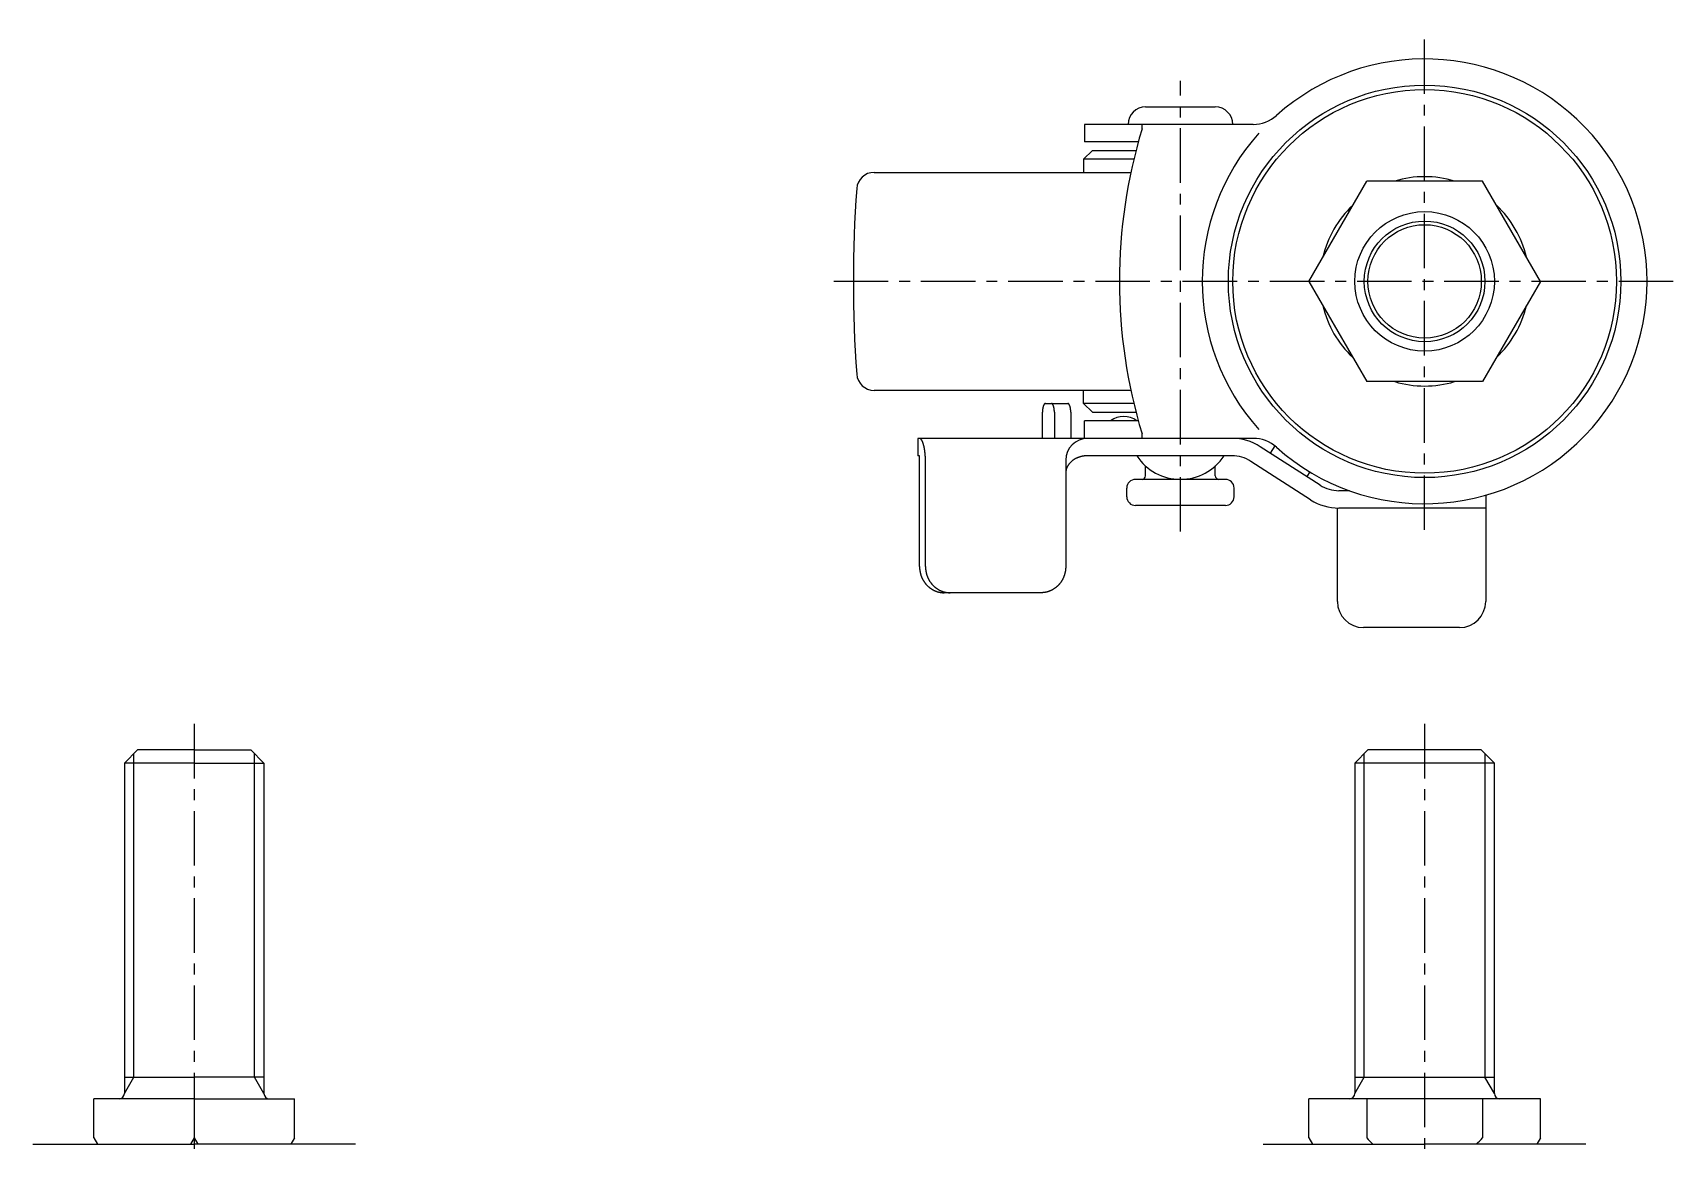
# Model space of a CAD drawing. Extents: x -1 to 224, y -9 to 262.
# Drawn here: x 35.9 to 224, y 135 to 262.4 of the extents above; entities that cross this region are included whole.
import ezdxf

# ---------------------------------------------------------------- set-up
doc = ezdxf.new("R2010")
doc.units = 0
doc.header["$LTSCALE"] = 5
doc.linetypes.add('CENTER', pattern=[2, 1.25, -0.25, 0.25, -0.25])
doc.layers.get('0').update_dxf_attribs({"linetype": 'CONTINUOUS'})
doc.layers.add('CENTER', color=1, linetype='CENTER')

msp = doc.modelspace()

# ---------------------------------------------------------------- linework, layer by layer
at = {"color": 7, "linetype": 'CONTINUOUS'}
for p, q in [((163.521041, 253.934606), (171.521041, 253.934606)), ((156.521041, 251.934606), (156.521041, 249.934606)), ((175.867797, 251.934606), (156.521041, 251.934606)), ((163.121017, 251.405645), (163.121017, 251.934606)), ((156.421041, 247.934606), (157.421041, 248.934606)), ((162.693712, 249.934606), (156.521041, 249.934606)), ((157.421041, 248.934606), (161.121041, 248.934606)), ((161.121041, 248.934606), (162.426291, 248.934606)), ((132.393978, 246.434606), (135.072077, 246.434606)), ((135.072077, 246.434606), (161.837569, 246.434606)), ((156.421041, 247.934606), (156.421041, 246.434606)), ((162.177233, 247.934606), (156.421041, 247.934606)), ((182.241985, 233.934606), (188.881513, 245.434606)), ((202.16057, 245.434606), (188.881513, 245.434606)), ((208.800098, 233.934606), (202.16057, 245.434606)), ((182.241985, 233.934606), (188.881513, 222.434606)), ((208.800098, 233.934606), (202.16057, 222.434606)), ((202.16057, 222.434606), (188.881513, 222.434606)), ((135.072077, 221.434606), (132.393978, 221.434606)), ((161.837569, 221.434606), (135.072077, 221.434606)), ((156.421041, 219.934606), (156.421041, 221.434606)), ((151.701039, 215.934606), (151.701039, 218.934606)), ((152.043059, 219.934606), (154.606484, 219.934606)), ((153.069119, 218.934606), (153.069119, 215.934606)), ((154.948505, 218.934606), (154.948505, 215.934606)), ((156.421041, 219.934606), (157.421041, 218.934606)), ((162.177233, 219.934606), (156.421041, 219.934606)), ((157.421041, 218.934606), (161.121041, 218.934606)), ((161.121041, 218.934606), (162.426291, 218.934606)), ((162.693712, 217.934606), (156.521041, 217.934606)), ((156.521041, 215.934606), (156.521041, 217.934606)), ((163.121017, 215.934606), (163.121017, 216.463566)), ((137.430595, 215.934606), (137.430595, 213.934606)), ((173.433421, 215.934606), (137.430595, 215.934606)), ((167.521041, 215.934606), (156.521041, 215.934606)), ((175.867797, 215.934606), (156.521041, 215.934606)), ((183.532271, 210.570886), (176.680285, 214.980185)), ((178.346997, 215.073645), (177.816392, 214.249093)), ((137.591466, 213.934606), (137.430595, 213.934606)), ((137.607375, 201.234606), (137.607375, 213.234606)), ((137.607375, 201.234606), (137.607375, 213.234606)), ((138.291415, 201.234606), (138.291415, 213.234606)), ((154.368796, 213.434606), (154.368796, 201.234606)), ((173.433421, 213.934606), (156.868796, 213.934606)), ((163.521041, 211.634606), (163.521041, 212.769467)), ((171.521041, 211.634606), (171.521041, 212.769467)), ((182.449983, 208.889026), (175.597997, 213.298325)), ((172.671041, 211.234606), (162.371041, 211.234606)), ((182.370815, 212.086916), (182.021041, 211.543373)), ((161.371041, 209.234606), (161.371041, 210.234606)), ((173.671041, 209.234606), (173.671041, 210.234606)), ((186.904198, 209.934606), (185.696847, 209.934606)), ((202.521041, 209.414206), (202.521041, 197.234606)), ((172.671041, 208.234606), (162.371041, 208.234606)), ((185.521041, 197.234606), (185.521041, 207.937182)), ((202.521041, 207.934606), (185.696847, 207.934606)), ((151.549718, 198.234606), (140.426453, 198.234606)), ((199.521041, 194.234606), (188.521041, 194.234606)), ((46.434495, 178.701146), (47.934495, 180.201146)), ((54.434495, 178.701146), (46.434495, 178.701146)), ((46.434495, 178.701146), (46.434495, 140.801146)), ((54.434495, 180.201146), (47.934495, 180.201146)), ((54.434495, 180.201146), (60.934495, 180.201146)), ((54.434495, 178.701146), (62.434495, 178.701146)), ((62.434495, 178.701146), (60.934495, 180.201146)), ((62.434495, 178.701146), (62.434495, 140.801146)), ((187.521041, 178.701146), (189.021041, 180.201146)), ((203.521041, 178.701146), (187.521041, 178.701146)), ((187.521041, 178.701146), (187.521041, 140.801146)), ((202.021041, 180.201146), (189.021041, 180.201146)), ((203.521041, 178.701146), (202.021041, 180.201146)), ((203.521041, 140.801146), (203.521041, 178.701146)), ((46.434495, 142.676091), (54.434495, 142.676091)), ((62.434495, 142.676091), (54.434495, 142.676091)), ((187.521041, 142.676091), (203.521041, 142.676091)), ((42.934495, 135.748587), (42.934495, 140.201146)), ((54.434495, 140.201146), (42.934495, 140.201146)), ((54.434495, 140.201146), (54.434495, 135.748587)), ((54.434495, 140.201146), (65.934495, 140.201146)), ((65.934495, 135.748587), (65.934495, 140.201146)), ((182.241985, 135.748587), (182.241985, 140.201146)), ((208.800098, 140.201146), (182.241985, 140.201146)), ((188.881513, 140.201146), (188.881513, 135.748587)), ((202.16057, 140.201146), (202.16057, 135.748587)), ((208.800098, 135.748587), (208.800098, 140.201146)), ((42.934495, 135.748587), (43.36603, 135.001146)), ((54.434495, 135.748587), (54.00296, 135.001146)), ((54.434495, 135.748587), (54.86603, 135.001146)), ((65.934495, 135.748587), (65.50296, 135.001146)), ((182.241985, 135.748587), (182.673521, 135.001146)), ((208.800098, 135.748587), (208.368562, 135.001146)), ((35.934495, 135.001146), (54.434495, 135.001146)), ((72.934495, 135.001146), (54.434495, 135.001146)), ((177.021041, 135.001146), (195.521041, 135.001146)), ((214.021041, 135.001146), (195.521041, 135.001146))]:
    msp.add_line(p, q, dxfattribs=at)
at = {"color": 3, "linetype": 'CONTINUOUS'}
for p, q in [((47.516995, 142.676091), (47.516995, 179.783646)), ((61.351995, 142.676091), (61.351995, 179.783646)), ((188.603541, 142.676091), (188.603541, 179.783646)), ((202.438541, 179.783646), (202.438541, 142.676091)), ((46.434495, 140.801146), (47.516995, 142.676091)), ((62.434495, 140.801146), (61.351995, 142.676091)), ((187.521041, 140.801146), (188.603541, 142.676091)), ((203.521041, 140.801146), (202.438541, 142.676091))]:
    msp.add_line(p, q, dxfattribs=at)
at = {"color": 7, "linetype": 'CONTINUOUS'}
for points in [[(152.043, 219.935, 0), (152.039, 219.935, 0), (152.035, 219.934, 0), (152.03, 219.934, 0), (152.026, 219.933, 0), (152.022, 219.933, 0), (152.018, 219.932, 0), (152.014, 219.931, 0), (152.01, 219.93, 0), (152.005, 219.929, 0), (152.001, 219.927, 0), (151.997, 219.926, 0), (151.993, 219.924, 0), (151.989, 219.922, 0), (151.985, 219.92, 0), (151.98, 219.918, 0), (151.976, 219.915, 0), (151.972, 219.913, 0), (151.968, 219.91, 0), (151.964, 219.908, 0), (151.96, 219.905, 0), (151.956, 219.902, 0), (151.952, 219.898, 0), (151.948, 219.895, 0), (151.944, 219.892, 0), (151.94, 219.888, 0), (151.936, 219.884, 0), (151.932, 219.88, 0), (151.928, 219.876, 0), (151.924, 219.872, 0), (151.92, 219.868, 0), (151.916, 219.863, 0), (151.912, 219.858, 0), (151.908, 219.854, 0), (151.904, 219.849, 0), (151.901, 219.844, 0), (151.897, 219.839, 0), (151.893, 219.833, 0), (151.889, 219.828, 0), (151.886, 219.822, 0), (151.882, 219.817, 0), (151.878, 219.811, 0), (151.874, 219.805, 0), (151.871, 219.799, 0), (151.867, 219.792, 0), (151.864, 219.786, 0), (151.86, 219.779, 0), (151.857, 219.773, 0), (151.853, 219.766, 0), (151.85, 219.759, 0), (151.846, 219.752, 0), (151.843, 219.745, 0), (151.839, 219.738, 0), (151.836, 219.73, 0), (151.833, 219.723, 0), (151.829, 219.715, 0), (151.826, 219.708, 0), (151.823, 219.7, 0), (151.82, 219.692, 0), (151.816, 219.684, 0), (151.813, 219.676, 0), (151.81, 219.667, 0), (151.807, 219.659, 0), (151.804, 219.65, 0), (151.801, 219.642, 0), (151.798, 219.633, 0), (151.795, 219.624, 0), (151.792, 219.615, 0), (151.79, 219.606, 0), (151.787, 219.597, 0), (151.784, 219.588, 0), (151.781, 219.578, 0), (151.779, 219.569, 0), (151.776, 219.559, 0), (151.773, 219.55, 0), (151.771, 219.54, 0), (151.768, 219.53, 0), (151.766, 219.52, 0), (151.763, 219.51, 0), (151.761, 219.5, 0), (151.759, 219.49, 0), (151.756, 219.48, 0), (151.754, 219.47, 0), (151.752, 219.459, 0), (151.75, 219.449, 0), (151.748, 219.438, 0), (151.745, 219.428, 0), (151.743, 219.417, 0), (151.741, 219.406, 0), (151.739, 219.395, 0), (151.738, 219.384, 0), (151.736, 219.373, 0), (151.734, 219.362, 0), (151.732, 219.351, 0), (151.73, 219.34, 0), (151.729, 219.329, 0), (151.727, 219.317, 0), (151.725, 219.306, 0), (151.724, 219.295, 0), (151.722, 219.283, 0), (151.721, 219.271, 0), (151.72, 219.26, 0), (151.718, 219.248, 0), (151.717, 219.237, 0), (151.716, 219.225, 0), (151.715, 219.213, 0), (151.713, 219.201, 0), (151.712, 219.189, 0), (151.711, 219.178, 0), (151.71, 219.166, 0), (151.709, 219.154, 0), (151.708, 219.142, 0), (151.708, 219.13, 0), (151.707, 219.118, 0), (151.706, 219.106, 0), (151.705, 219.093, 0), (151.705, 219.081, 0), (151.704, 219.069, 0), (151.704, 219.057, 0), (151.703, 219.045, 0), (151.703, 219.033, 0), (151.702, 219.02, 0), (151.702, 219.008, 0), (151.702, 218.996, 0), (151.701, 218.984, 0), (151.701, 218.971, 0), (151.701, 218.959, 0), (151.701, 218.947, 0), (151.701, 218.935, 0)], [(153.069, 218.935, 0), (153.069, 218.947, 0), (153.069, 218.959, 0), (153.069, 218.971, 0), (153.069, 218.984, 0), (153.068, 218.996, 0), (153.068, 219.008, 0), (153.068, 219.02, 0), (153.067, 219.033, 0), (153.067, 219.045, 0), (153.067, 219.057, 0), (153.066, 219.069, 0), (153.065, 219.081, 0), (153.065, 219.093, 0), (153.064, 219.106, 0), (153.063, 219.118, 0), (153.063, 219.13, 0), (153.062, 219.142, 0), (153.061, 219.154, 0), (153.06, 219.166, 0), (153.059, 219.178, 0), (153.058, 219.189, 0), (153.057, 219.201, 0), (153.056, 219.213, 0), (153.054, 219.225, 0), (153.053, 219.237, 0), (153.052, 219.248, 0), (153.051, 219.26, 0), (153.049, 219.271, 0), (153.048, 219.283, 0), (153.046, 219.295, 0), (153.045, 219.306, 0), (153.043, 219.317, 0), (153.041, 219.329, 0), (153.04, 219.34, 0), (153.038, 219.351, 0), (153.036, 219.362, 0), (153.034, 219.373, 0), (153.033, 219.384, 0), (153.031, 219.395, 0), (153.029, 219.406, 0), (153.027, 219.417, 0), (153.025, 219.428, 0), (153.023, 219.438, 0), (153.02, 219.449, 0), (153.018, 219.459, 0), (153.016, 219.47, 0), (153.014, 219.48, 0), (153.011, 219.49, 0), (153.009, 219.5, 0), (153.007, 219.51, 0), (153.004, 219.52, 0), (153.002, 219.53, 0), (152.999, 219.54, 0), (152.997, 219.55, 0), (152.994, 219.559, 0), (152.991, 219.569, 0), (152.989, 219.578, 0), (152.986, 219.588, 0), (152.983, 219.597, 0), (152.981, 219.606, 0), (152.978, 219.615, 0), (152.975, 219.624, 0), (152.972, 219.633, 0), (152.969, 219.642, 0), (152.966, 219.65, 0), (152.963, 219.659, 0), (152.96, 219.667, 0), (152.957, 219.676, 0), (152.954, 219.684, 0), (152.95, 219.692, 0), (152.947, 219.7, 0), (152.944, 219.708, 0), (152.941, 219.715, 0), (152.938, 219.723, 0), (152.934, 219.73, 0), (152.931, 219.738, 0), (152.927, 219.745, 0), (152.924, 219.752, 0), (152.921, 219.759, 0), (152.917, 219.766, 0), (152.914, 219.773, 0), (152.91, 219.779, 0), (152.907, 219.786, 0), (152.903, 219.792, 0), (152.899, 219.799, 0), (152.896, 219.805, 0), (152.892, 219.811, 0), (152.888, 219.817, 0), (152.885, 219.822, 0), (152.881, 219.828, 0), (152.877, 219.833, 0), (152.873, 219.839, 0), (152.87, 219.844, 0), (152.866, 219.849, 0), (152.862, 219.854, 0), (152.858, 219.858, 0), (152.854, 219.863, 0), (152.85, 219.868, 0), (152.846, 219.872, 0), (152.842, 219.876, 0), (152.838, 219.88, 0), (152.834, 219.884, 0), (152.83, 219.888, 0), (152.826, 219.892, 0), (152.822, 219.895, 0), (152.818, 219.898, 0), (152.814, 219.902, 0), (152.81, 219.905, 0), (152.806, 219.908, 0), (152.802, 219.91, 0), (152.798, 219.913, 0), (152.794, 219.915, 0), (152.79, 219.918, 0), (152.786, 219.92, 0), (152.781, 219.922, 0), (152.777, 219.924, 0), (152.773, 219.926, 0), (152.769, 219.927, 0), (152.765, 219.929, 0), (152.761, 219.93, 0), (152.756, 219.931, 0), (152.752, 219.932, 0), (152.748, 219.933, 0), (152.744, 219.933, 0), (152.74, 219.934, 0), (152.735, 219.934, 0), (152.731, 219.935, 0), (152.727, 219.935, 0)], [(154.949, 218.935, 0), (154.948, 218.947, 0), (154.948, 218.959, 0), (154.948, 218.971, 0), (154.948, 218.984, 0), (154.948, 218.996, 0), (154.948, 219.008, 0), (154.947, 219.02, 0), (154.947, 219.033, 0), (154.946, 219.045, 0), (154.946, 219.057, 0), (154.945, 219.069, 0), (154.945, 219.081, 0), (154.944, 219.093, 0), (154.943, 219.106, 0), (154.943, 219.118, 0), (154.942, 219.13, 0), (154.941, 219.142, 0), (154.94, 219.154, 0), (154.939, 219.166, 0), (154.938, 219.178, 0), (154.937, 219.189, 0), (154.936, 219.201, 0), (154.935, 219.213, 0), (154.934, 219.225, 0), (154.933, 219.237, 0), (154.931, 219.248, 0), (154.93, 219.26, 0), (154.929, 219.271, 0), (154.927, 219.283, 0), (154.926, 219.295, 0), (154.924, 219.306, 0), (154.922, 219.317, 0), (154.921, 219.329, 0), (154.919, 219.34, 0), (154.917, 219.351, 0), (154.916, 219.362, 0), (154.914, 219.373, 0), (154.912, 219.384, 0), (154.91, 219.395, 0), (154.908, 219.406, 0), (154.906, 219.417, 0), (154.904, 219.428, 0), (154.902, 219.438, 0), (154.9, 219.449, 0), (154.898, 219.459, 0), (154.895, 219.47, 0), (154.893, 219.48, 0), (154.891, 219.49, 0), (154.889, 219.5, 0), (154.886, 219.51, 0), (154.884, 219.52, 0), (154.881, 219.53, 0), (154.879, 219.54, 0), (154.876, 219.55, 0), (154.874, 219.559, 0), (154.871, 219.569, 0), (154.868, 219.578, 0), (154.865, 219.588, 0), (154.863, 219.597, 0), (154.86, 219.606, 0), (154.857, 219.615, 0), (154.854, 219.624, 0), (154.851, 219.633, 0), (154.848, 219.642, 0), (154.845, 219.65, 0), (154.842, 219.659, 0), (154.839, 219.667, 0), (154.836, 219.676, 0), (154.833, 219.684, 0), (154.83, 219.692, 0), (154.827, 219.7, 0), (154.823, 219.708, 0), (154.82, 219.715, 0), (154.817, 219.723, 0), (154.814, 219.73, 0), (154.81, 219.738, 0), (154.807, 219.745, 0), (154.803, 219.752, 0), (154.8, 219.759, 0), (154.797, 219.766, 0), (154.793, 219.773, 0), (154.789, 219.779, 0), (154.786, 219.786, 0), (154.782, 219.792, 0), (154.779, 219.799, 0), (154.775, 219.805, 0), (154.771, 219.811, 0), (154.768, 219.817, 0), (154.764, 219.822, 0), (154.76, 219.828, 0), (154.756, 219.833, 0), (154.753, 219.839, 0), (154.749, 219.844, 0), (154.745, 219.849, 0), (154.741, 219.854, 0), (154.737, 219.858, 0), (154.733, 219.863, 0), (154.73, 219.868, 0), (154.726, 219.872, 0), (154.722, 219.876, 0), (154.718, 219.88, 0), (154.714, 219.884, 0), (154.71, 219.888, 0), (154.706, 219.892, 0), (154.702, 219.895, 0), (154.698, 219.898, 0), (154.694, 219.902, 0), (154.69, 219.905, 0), (154.686, 219.908, 0), (154.681, 219.91, 0), (154.677, 219.913, 0), (154.673, 219.915, 0), (154.669, 219.918, 0), (154.665, 219.92, 0), (154.661, 219.922, 0), (154.657, 219.924, 0), (154.653, 219.926, 0), (154.648, 219.927, 0), (154.644, 219.929, 0), (154.64, 219.93, 0), (154.636, 219.931, 0), (154.632, 219.932, 0), (154.627, 219.933, 0), (154.623, 219.933, 0), (154.619, 219.934, 0), (154.615, 219.934, 0), (154.611, 219.935, 0), (154.606, 219.935, 0)], [(138.291, 213.235, 0), (138.291, 213.268, 0), (138.291, 213.301, 0), (138.291, 213.334, 0), (138.291, 213.367, 0), (138.29, 213.4, 0), (138.29, 213.433, 0), (138.289, 213.466, 0), (138.288, 213.499, 0), (138.287, 213.532, 0), (138.286, 213.565, 0), (138.285, 213.598, 0), (138.284, 213.631, 0), (138.283, 213.664, 0), (138.281, 213.696, 0), (138.28, 213.729, 0), (138.278, 213.761, 0), (138.276, 213.794, 0), (138.274, 213.826, 0), (138.272, 213.858, 0), (138.27, 213.891, 0), (138.268, 213.923, 0), (138.266, 213.955, 0), (138.264, 213.987, 0), (138.261, 214.018, 0), (138.259, 214.05, 0), (138.256, 214.082, 0), (138.253, 214.113, 0), (138.25, 214.144, 0), (138.248, 214.175, 0), (138.245, 214.206, 0), (138.241, 214.237, 0), (138.238, 214.268, 0), (138.235, 214.298, 0), (138.231, 214.329, 0), (138.228, 214.359, 0), (138.224, 214.389, 0), (138.22, 214.419, 0), (138.217, 214.449, 0), (138.213, 214.478, 0), (138.209, 214.507, 0), (138.205, 214.537, 0), (138.2, 214.565, 0), (138.196, 214.594, 0), (138.192, 214.623, 0), (138.187, 214.651, 0), (138.183, 214.679, 0), (138.178, 214.707, 0), (138.173, 214.735, 0), (138.169, 214.762, 0), (138.164, 214.789, 0), (138.159, 214.816, 0), (138.154, 214.843, 0), (138.149, 214.869, 0), (138.143, 214.896, 0), (138.138, 214.922, 0), (138.133, 214.947, 0), (138.127, 214.973, 0), (138.121, 214.998, 0), (138.116, 215.023, 0), (138.11, 215.048, 0), (138.104, 215.072, 0), (138.098, 215.096, 0), (138.092, 215.12, 0), (138.086, 215.144, 0), (138.08, 215.167, 0), (138.074, 215.19, 0), (138.068, 215.213, 0), (138.062, 215.235, 0), (138.055, 215.257, 0), (138.049, 215.279, 0), (138.042, 215.301, 0), (138.036, 215.322, 0), (138.029, 215.343, 0), (138.022, 215.363, 0), (138.015, 215.383, 0), (138.008, 215.403, 0), (138.001, 215.423, 0), (137.995, 215.442, 0), (137.987, 215.461, 0), (137.98, 215.48, 0), (137.973, 215.498, 0), (137.966, 215.516, 0), (137.959, 215.533, 0), (137.951, 215.55, 0), (137.944, 215.567, 0), (137.936, 215.584, 0), (137.929, 215.6, 0), (137.921, 215.616, 0), (137.914, 215.631, 0), (137.906, 215.646, 0), (137.898, 215.661, 0), (137.891, 215.675, 0), (137.883, 215.689, 0), (137.875, 215.703, 0), (137.867, 215.716, 0), (137.859, 215.729, 0), (137.851, 215.742, 0), (137.843, 215.754, 0), (137.835, 215.765, 0), (137.827, 215.777, 0), (137.819, 215.788, 0), (137.811, 215.798, 0), (137.803, 215.809, 0), (137.795, 215.818, 0), (137.786, 215.828, 0), (137.778, 215.837, 0), (137.77, 215.845, 0), (137.762, 215.854, 0), (137.753, 215.862, 0), (137.745, 215.869, 0), (137.736, 215.876, 0), (137.728, 215.883, 0), (137.72, 215.889, 0), (137.711, 215.895, 0), (137.703, 215.9, 0), (137.694, 215.905, 0), (137.686, 215.91, 0), (137.677, 215.914, 0), (137.669, 215.918, 0), (137.66, 215.922, 0), (137.652, 215.925, 0), (137.643, 215.927, 0), (137.634, 215.93, 0), (137.626, 215.931, 0), (137.617, 215.933, 0), (137.609, 215.934, 0), (137.6, 215.934, 0), (137.591, 215.935, 0)], [(137.607, 213.235, 0), (137.607, 213.243, 0), (137.607, 213.252, 0), (137.607, 213.26, 0), (137.607, 213.269, 0), (137.607, 213.278, 0), (137.607, 213.286, 0), (137.607, 213.295, 0), (137.607, 213.303, 0), (137.607, 213.312, 0), (137.607, 213.32, 0), (137.607, 213.329, 0), (137.607, 213.337, 0), (137.607, 213.346, 0), (137.607, 213.354, 0), (137.607, 213.363, 0), (137.607, 213.371, 0), (137.607, 213.38, 0), (137.607, 213.388, 0), (137.607, 213.396, 0), (137.607, 213.405, 0), (137.607, 213.413, 0), (137.607, 213.421, 0), (137.607, 213.43, 0), (137.607, 213.438, 0), (137.607, 213.446, 0), (137.607, 213.454, 0), (137.607, 213.462, 0), (137.606, 213.47, 0), (137.606, 213.478, 0), (137.606, 213.487, 0), (137.606, 213.495, 0), (137.606, 213.502, 0), (137.606, 213.51, 0), (137.606, 213.518, 0), (137.606, 213.526, 0), (137.606, 213.534, 0), (137.606, 213.542, 0), (137.606, 213.549, 0), (137.606, 213.557, 0), (137.605, 213.565, 0), (137.605, 213.572, 0), (137.605, 213.58, 0), (137.605, 213.587, 0), (137.605, 213.594, 0), (137.605, 213.602, 0), (137.605, 213.609, 0), (137.605, 213.616, 0), (137.605, 213.624, 0), (137.605, 213.631, 0), (137.604, 213.638, 0), (137.604, 213.645, 0), (137.604, 213.652, 0), (137.604, 213.658, 0), (137.604, 213.665, 0), (137.604, 213.672, 0), (137.604, 213.679, 0), (137.604, 213.685, 0), (137.604, 213.692, 0), (137.603, 213.698, 0), (137.603, 213.705, 0), (137.603, 213.711, 0), (137.603, 213.717, 0), (137.603, 213.723, 0), (137.603, 213.73, 0), (137.603, 213.736, 0), (137.602, 213.742, 0), (137.602, 213.747, 0), (137.602, 213.753, 0), (137.602, 213.759, 0), (137.602, 213.765, 0), (137.602, 213.77, 0), (137.602, 213.776, 0), (137.601, 213.781, 0), (137.601, 213.786, 0), (137.601, 213.792, 0), (137.601, 213.797, 0), (137.601, 213.802, 0), (137.601, 213.807, 0), (137.6, 213.812, 0), (137.6, 213.817, 0), (137.6, 213.821, 0), (137.6, 213.826, 0), (137.6, 213.831, 0), (137.6, 213.835, 0), (137.599, 213.839, 0), (137.599, 213.844, 0), (137.599, 213.848, 0), (137.599, 213.852, 0), (137.599, 213.856, 0), (137.599, 213.86, 0), (137.598, 213.864, 0), (137.598, 213.867, 0), (137.598, 213.871, 0), (137.598, 213.875, 0), (137.598, 213.878, 0), (137.598, 213.881, 0), (137.597, 213.885, 0), (137.597, 213.888, 0), (137.597, 213.891, 0), (137.597, 213.894, 0), (137.597, 213.897, 0), (137.596, 213.899, 0), (137.596, 213.902, 0), (137.596, 213.904, 0), (137.596, 213.907, 0), (137.596, 213.909, 0), (137.596, 213.911, 0), (137.595, 213.914, 0), (137.595, 213.916, 0), (137.595, 213.918, 0), (137.595, 213.919, 0), (137.595, 213.921, 0), (137.594, 213.923, 0), (137.594, 213.924, 0), (137.594, 213.926, 0), (137.594, 213.927, 0), (137.594, 213.928, 0), (137.593, 213.929, 0), (137.593, 213.93, 0), (137.593, 213.931, 0), (137.593, 213.932, 0), (137.593, 213.933, 0), (137.592, 213.933, 0), (137.592, 213.934, 0), (137.592, 213.934, 0), (137.592, 213.934, 0), (137.592, 213.935, 0), (137.591, 213.935, 0)], [(156.869, 213.935, 0), (156.838, 213.934, 0), (156.807, 213.934, 0), (156.777, 213.933, 0), (156.746, 213.932, 0), (156.715, 213.931, 0), (156.685, 213.929, 0), (156.654, 213.927, 0), (156.624, 213.925, 0), (156.593, 213.922, 0), (156.563, 213.92, 0), (156.532, 213.916, 0), (156.502, 213.913, 0), (156.472, 213.909, 0), (156.441, 213.905, 0), (156.411, 213.901, 0), (156.381, 213.896, 0), (156.351, 213.891, 0), (156.321, 213.886, 0), (156.291, 213.88, 0), (156.261, 213.875, 0), (156.232, 213.869, 0), (156.202, 213.862, 0), (156.172, 213.855, 0), (156.143, 213.848, 0), (156.114, 213.841, 0), (156.085, 213.834, 0), (156.056, 213.826, 0), (156.027, 213.818, 0), (155.998, 213.809, 0), (155.969, 213.801, 0), (155.941, 213.792, 0), (155.912, 213.782, 0), (155.884, 213.773, 0), (155.856, 213.763, 0), (155.828, 213.753, 0), (155.8, 213.743, 0), (155.772, 213.732, 0), (155.745, 213.721, 0), (155.717, 213.71, 0), (155.69, 213.698, 0), (155.663, 213.687, 0), (155.637, 213.675, 0), (155.61, 213.663, 0), (155.584, 213.65, 0), (155.557, 213.637, 0), (155.531, 213.624, 0), (155.505, 213.611, 0), (155.48, 213.598, 0), (155.454, 213.584, 0), (155.429, 213.57, 0), (155.404, 213.556, 0), (155.38, 213.541, 0), (155.355, 213.526, 0), (155.331, 213.511, 0), (155.307, 213.496, 0), (155.283, 213.481, 0), (155.259, 213.465, 0), (155.236, 213.449, 0), (155.213, 213.433, 0), (155.19, 213.417, 0), (155.167, 213.4, 0), (155.145, 213.383, 0), (155.123, 213.366, 0), (155.101, 213.349, 0), (155.079, 213.331, 0), (155.058, 213.314, 0), (155.037, 213.296, 0), (155.016, 213.278, 0), (154.996, 213.259, 0), (154.976, 213.241, 0), (154.956, 213.222, 0), (154.936, 213.203, 0), (154.917, 213.184, 0), (154.898, 213.165, 0), (154.879, 213.146, 0), (154.861, 213.126, 0), (154.843, 213.106, 0), (154.825, 213.086, 0), (154.807, 213.066, 0), (154.79, 213.046, 0), (154.773, 213.025, 0), (154.757, 213.005, 0), (154.74, 212.984, 0), (154.724, 212.963, 0), (154.709, 212.942, 0), (154.694, 212.92, 0), (154.679, 212.899, 0), (154.664, 212.877, 0), (154.65, 212.856, 0), (154.636, 212.834, 0), (154.622, 212.812, 0), (154.609, 212.79, 0), (154.596, 212.767, 0), (154.583, 212.745, 0), (154.571, 212.723, 0), (154.559, 212.7, 0), (154.548, 212.677, 0), (154.536, 212.654, 0), (154.525, 212.631, 0), (154.515, 212.608, 0), (154.505, 212.585, 0), (154.495, 212.562, 0), (154.486, 212.539, 0), (154.476, 212.515, 0), (154.468, 212.492, 0), (154.459, 212.468, 0), (154.451, 212.444, 0), (154.444, 212.421, 0), (154.436, 212.397, 0), (154.43, 212.373, 0), (154.423, 212.349, 0), (154.417, 212.325, 0), (154.411, 212.301, 0), (154.406, 212.277, 0), (154.401, 212.252, 0), (154.396, 212.228, 0), (154.392, 212.204, 0), (154.388, 212.179, 0), (154.384, 212.155, 0), (154.381, 212.131, 0), (154.378, 212.106, 0), (154.376, 212.082, 0), (154.374, 212.057, 0), (154.372, 212.033, 0), (154.37, 212.008, 0), (154.37, 211.984, 0), (154.369, 211.959, 0), (154.369, 211.935, 0)], [(137.607, 201.235, 0), (137.608, 201.198, 0), (137.608, 201.161, 0), (137.609, 201.124, 0), (137.611, 201.087, 0), (137.613, 201.051, 0), (137.615, 201.014, 0), (137.618, 200.977, 0), (137.621, 200.941, 0), (137.625, 200.904, 0), (137.629, 200.867, 0), (137.633, 200.831, 0), (137.638, 200.794, 0), (137.643, 200.758, 0), (137.649, 200.722, 0), (137.655, 200.685, 0), (137.662, 200.649, 0), (137.668, 200.613, 0), (137.676, 200.577, 0), (137.684, 200.541, 0), (137.692, 200.506, 0), (137.7, 200.47, 0), (137.709, 200.434, 0), (137.719, 200.399, 0), (137.729, 200.364, 0), (137.739, 200.329, 0), (137.75, 200.294, 0), (137.761, 200.259, 0), (137.772, 200.224, 0), (137.784, 200.189, 0), (137.796, 200.155, 0), (137.809, 200.121, 0), (137.822, 200.087, 0), (137.835, 200.053, 0), (137.849, 200.019, 0), (137.863, 199.985, 0), (137.878, 199.952, 0), (137.893, 199.919, 0), (137.908, 199.886, 0), (137.924, 199.853, 0), (137.94, 199.82, 0), (137.957, 199.788, 0), (137.974, 199.756, 0), (137.991, 199.724, 0), (138.008, 199.692, 0), (138.026, 199.661, 0), (138.045, 199.63, 0), (138.063, 199.599, 0), (138.082, 199.568, 0), (138.102, 199.537, 0), (138.122, 199.507, 0), (138.142, 199.477, 0), (138.162, 199.448, 0), (138.183, 199.418, 0), (138.204, 199.389, 0), (138.225, 199.36, 0), (138.247, 199.331, 0), (138.269, 199.303, 0), (138.292, 199.275, 0), (138.315, 199.247, 0), (138.338, 199.22, 0), (138.361, 199.193, 0), (138.385, 199.166, 0), (138.409, 199.139, 0), (138.433, 199.113, 0), (138.458, 199.087, 0), (138.483, 199.062, 0), (138.508, 199.037, 0), (138.533, 199.012, 0), (138.559, 198.987, 0), (138.585, 198.963, 0), (138.611, 198.939, 0), (138.638, 198.916, 0), (138.665, 198.892, 0), (138.692, 198.87, 0), (138.719, 198.847, 0), (138.747, 198.825, 0), (138.775, 198.803, 0), (138.803, 198.782, 0), (138.832, 198.761, 0), (138.86, 198.74, 0), (138.889, 198.72, 0), (138.918, 198.7, 0), (138.948, 198.681, 0), (138.977, 198.661, 0), (139.007, 198.643, 0), (139.037, 198.624, 0), (139.067, 198.606, 0), (139.098, 198.589, 0), (139.128, 198.572, 0), (139.159, 198.555, 0), (139.19, 198.539, 0), (139.221, 198.523, 0), (139.253, 198.507, 0), (139.284, 198.492, 0), (139.316, 198.477, 0), (139.348, 198.463, 0), (139.38, 198.449, 0), (139.412, 198.436, 0), (139.444, 198.423, 0), (139.477, 198.41, 0), (139.509, 198.398, 0), (139.542, 198.386, 0), (139.575, 198.375, 0), (139.608, 198.364, 0), (139.641, 198.353, 0), (139.675, 198.343, 0), (139.708, 198.334, 0), (139.741, 198.325, 0), (139.775, 198.316, 0), (139.809, 198.307, 0), (139.843, 198.3, 0), (139.876, 198.292, 0), (139.91, 198.285, 0), (139.944, 198.279, 0), (139.979, 198.273, 0), (140.013, 198.267, 0), (140.047, 198.262, 0), (140.081, 198.257, 0), (140.116, 198.253, 0), (140.15, 198.249, 0), (140.185, 198.246, 0), (140.219, 198.243, 0), (140.254, 198.24, 0), (140.288, 198.238, 0), (140.323, 198.237, 0), (140.357, 198.236, 0), (140.392, 198.235, 0), (140.426, 198.235, 0)], [(138.291, 201.235, 0), (138.292, 201.198, 0), (138.292, 201.161, 0), (138.293, 201.124, 0), (138.295, 201.087, 0), (138.297, 201.051, 0), (138.299, 201.014, 0), (138.302, 200.977, 0), (138.305, 200.941, 0), (138.309, 200.904, 0), (138.313, 200.867, 0), (138.317, 200.831, 0), (138.322, 200.794, 0), (138.327, 200.758, 0), (138.333, 200.722, 0), (138.339, 200.685, 0), (138.346, 200.649, 0), (138.353, 200.613, 0), (138.36, 200.577, 0), (138.368, 200.541, 0), (138.376, 200.506, 0), (138.385, 200.47, 0), (138.394, 200.434, 0), (138.403, 200.399, 0), (138.413, 200.364, 0), (138.423, 200.329, 0), (138.434, 200.294, 0), (138.445, 200.259, 0), (138.456, 200.224, 0), (138.468, 200.189, 0), (138.48, 200.155, 0), (138.493, 200.121, 0), (138.506, 200.087, 0), (138.519, 200.053, 0), (138.533, 200.019, 0), (138.547, 199.985, 0), (138.562, 199.952, 0), (138.577, 199.919, 0), (138.592, 199.886, 0), (138.608, 199.853, 0), (138.624, 199.82, 0), (138.641, 199.788, 0), (138.658, 199.756, 0), (138.675, 199.724, 0), (138.692, 199.692, 0), (138.71, 199.661, 0), (138.729, 199.63, 0), (138.747, 199.599, 0), (138.767, 199.568, 0), (138.786, 199.537, 0), (138.806, 199.507, 0), (138.826, 199.477, 0), (138.846, 199.448, 0), (138.867, 199.418, 0), (138.888, 199.389, 0), (138.91, 199.36, 0), (138.931, 199.331, 0), (138.953, 199.303, 0), (138.976, 199.275, 0), (138.999, 199.247, 0), (139.022, 199.22, 0), (139.045, 199.193, 0), (139.069, 199.166, 0), (139.093, 199.139, 0), (139.117, 199.113, 0), (139.142, 199.087, 0), (139.167, 199.062, 0), (139.192, 199.037, 0), (139.217, 199.012, 0), (139.243, 198.987, 0), (139.269, 198.963, 0), (139.295, 198.939, 0), (139.322, 198.916, 0), (139.349, 198.892, 0), (139.376, 198.87, 0), (139.404, 198.847, 0), (139.431, 198.825, 0), (139.459, 198.803, 0), (139.487, 198.782, 0), (139.516, 198.761, 0), (139.544, 198.74, 0), (139.573, 198.72, 0), (139.602, 198.7, 0), (139.632, 198.681, 0), (139.661, 198.661, 0), (139.691, 198.643, 0), (139.721, 198.624, 0), (139.751, 198.606, 0), (139.782, 198.589, 0), (139.812, 198.572, 0), (139.843, 198.555, 0), (139.874, 198.539, 0), (139.905, 198.523, 0), (139.937, 198.507, 0), (139.968, 198.492, 0), (140, 198.477, 0), (140.032, 198.463, 0), (140.064, 198.449, 0), (140.096, 198.436, 0), (140.128, 198.423, 0), (140.161, 198.41, 0), (140.193, 198.398, 0), (140.226, 198.386, 0), (140.259, 198.375, 0), (140.292, 198.364, 0), (140.325, 198.353, 0), (140.359, 198.343, 0), (140.392, 198.334, 0), (140.426, 198.325, 0), (140.459, 198.316, 0), (140.493, 198.307, 0), (140.527, 198.3, 0), (140.561, 198.292, 0), (140.594, 198.285, 0), (140.629, 198.279, 0), (140.663, 198.273, 0), (140.697, 198.267, 0), (140.731, 198.262, 0), (140.765, 198.257, 0), (140.8, 198.253, 0), (140.834, 198.249, 0), (140.869, 198.246, 0), (140.903, 198.243, 0), (140.938, 198.24, 0), (140.972, 198.238, 0), (141.007, 198.237, 0), (141.041, 198.236, 0), (141.076, 198.235, 0), (141.11, 198.235, 0)], [(154.369, 201.235, 0), (154.369, 201.198, 0), (154.368, 201.161, 0), (154.367, 201.124, 0), (154.365, 201.087, 0), (154.363, 201.051, 0), (154.361, 201.014, 0), (154.358, 200.977, 0), (154.355, 200.941, 0), (154.352, 200.904, 0), (154.348, 200.867, 0), (154.343, 200.831, 0), (154.338, 200.794, 0), (154.333, 200.758, 0), (154.327, 200.722, 0), (154.321, 200.685, 0), (154.315, 200.649, 0), (154.308, 200.613, 0), (154.3, 200.577, 0), (154.293, 200.541, 0), (154.284, 200.506, 0), (154.276, 200.47, 0), (154.267, 200.434, 0), (154.257, 200.399, 0), (154.247, 200.364, 0), (154.237, 200.329, 0), (154.227, 200.294, 0), (154.215, 200.259, 0), (154.204, 200.224, 0), (154.192, 200.189, 0), (154.18, 200.155, 0), (154.167, 200.121, 0), (154.154, 200.087, 0), (154.141, 200.053, 0), (154.127, 200.019, 0), (154.113, 199.985, 0), (154.098, 199.952, 0), (154.083, 199.919, 0), (154.068, 199.886, 0), (154.052, 199.853, 0), (154.036, 199.82, 0), (154.019, 199.788, 0), (154.003, 199.756, 0), (153.985, 199.724, 0), (153.968, 199.692, 0), (153.95, 199.661, 0), (153.931, 199.63, 0), (153.913, 199.599, 0), (153.894, 199.568, 0), (153.874, 199.537, 0), (153.855, 199.507, 0), (153.834, 199.477, 0), (153.814, 199.448, 0), (153.793, 199.418, 0), (153.772, 199.389, 0), (153.751, 199.36, 0), (153.729, 199.331, 0), (153.707, 199.303, 0), (153.684, 199.275, 0), (153.662, 199.247, 0), (153.639, 199.22, 0), (153.615, 199.193, 0), (153.591, 199.166, 0), (153.567, 199.139, 0), (153.543, 199.113, 0), (153.518, 199.087, 0), (153.494, 199.062, 0), (153.468, 199.037, 0), (153.443, 199.012, 0), (153.417, 198.987, 0), (153.391, 198.963, 0), (153.365, 198.939, 0), (153.338, 198.916, 0), (153.311, 198.892, 0), (153.284, 198.87, 0), (153.257, 198.847, 0), (153.229, 198.825, 0), (153.201, 198.803, 0), (153.173, 198.782, 0), (153.145, 198.761, 0), (153.116, 198.74, 0), (153.087, 198.72, 0), (153.058, 198.7, 0), (153.029, 198.681, 0), (152.999, 198.661, 0), (152.969, 198.643, 0), (152.939, 198.624, 0), (152.909, 198.606, 0), (152.879, 198.589, 0), (152.848, 198.572, 0), (152.817, 198.555, 0), (152.786, 198.539, 0), (152.755, 198.523, 0), (152.724, 198.507, 0), (152.692, 198.492, 0), (152.66, 198.477, 0), (152.629, 198.463, 0), (152.596, 198.449, 0), (152.564, 198.436, 0), (152.532, 198.423, 0), (152.499, 198.41, 0), (152.467, 198.398, 0), (152.434, 198.386, 0), (152.401, 198.375, 0), (152.368, 198.364, 0), (152.335, 198.353, 0), (152.302, 198.343, 0), (152.268, 198.334, 0), (152.235, 198.325, 0), (152.201, 198.316, 0), (152.167, 198.307, 0), (152.134, 198.3, 0), (152.1, 198.292, 0), (152.066, 198.285, 0), (152.032, 198.279, 0), (151.998, 198.273, 0), (151.963, 198.267, 0), (151.929, 198.262, 0), (151.895, 198.257, 0), (151.86, 198.253, 0), (151.826, 198.249, 0), (151.792, 198.246, 0), (151.757, 198.243, 0), (151.723, 198.24, 0), (151.688, 198.238, 0), (151.653, 198.237, 0), (151.619, 198.236, 0), (151.584, 198.235, 0), (151.55, 198.235, 0)]]:
    msp.add_polyline3d(points, dxfattribs=at)
for radius in [22.5, 22, 8, 6.5]:
    msp.add_circle((195.521041, 233.934606), radius, dxfattribs=at)
at = {"color": 3, "linetype": 'CONTINUOUS'}
msp.add_circle((195.521041, 233.934606), 6.9175, dxfattribs=at)
at = {"color": 7, "linetype": 'CONTINUOUS'}
for centre, radius, start, end in [((195.521041, 233.934606), 25.5, 228.224652, 131.775348), ((163.521041, 251.934606), 2, 90, 180), ((171.521041, 251.934606), 2, 0, 90), ((175.867797, 255.934606), 4, 270, 311.775348), ((220.521041, 233.934606), 60, 163.071147, 196.928853), ((195.521041, 233.934606), 25.5, 138.189685, 221.810315), ((132.393978, 244.434606), 2, 90, 175.931679), ((280.021041, 233.934606), 150, 175.931679, 184.068321), ((195.521041, 233.934606), 12, 73.402158, 106.597842), ((195.521041, 233.934606), 12, 133.402158, 166.597842), ((195.521041, 233.934606), 12, 13.402158, 46.597842), ((195.521041, 233.934606), 12, 193.402158, 226.597842), ((195.521041, 233.934606), 12, 313.402158, 346.597842), ((132.393978, 223.434606), 2, 184.068321, 270), ((195.521041, 233.934606), 12, 253.402158, 286.597842), ((161.021041, 215.934246), 2.50036, 53.132852, 126.867148), ((156.868796, 213.434606), 2.5, 90, 180), ((173.433421, 209.934606), 6, 57.238446, 90), ((175.867797, 211.934606), 4, 48.224652, 90), ((167.521041, 217.214235), 5.97963, 213.261907, 326.738093), ((173.433421, 209.934606), 4, 57.238446, 90), ((162.371041, 210.234606), 1, 90, 180), ((163.121041, 211.634606), 0.4, 270, 0), ((171.921041, 211.634606), 0.4, 180, 270), ((172.671041, 210.234606), 1, 0, 90), ((162.371041, 209.234606), 1, 180, 270), ((172.671041, 209.234606), 1, 270, 0), ((185.696847, 213.934606), 6, 237.238446, 270), ((185.696847, 213.934606), 4, 237.238446, 270), ((188.521041, 197.234606), 3, 180, 270), ((199.521041, 197.234606), 3, 270, 0), ((45.834495, 140.801146), 0.6, 270, 0), ((63.034495, 140.801146), 0.6, 180, 270), ((186.921041, 140.801146), 0.6, 270, 0), ((204.121041, 140.801146), 0.6, 180, 270), ((195.521041, 141.360976), 8.693805, 220.207819, 227.015309), ((195.521041, 141.360976), 8.693805, 312.984691, 319.792181)]:
    msp.add_arc(centre, radius, start, end, dxfattribs=at)
at = {"layer": 'CENTER', "color": 1, "linetype": 'CENTER'}
for p, q in [((195.521041, 205.434606), (195.521041, 262.434606)), ((167.521041, 205.234606), (167.521041, 256.934606)), ((224.021041, 233.934606), (127.021041, 233.934606)), ((54.434495, 183.201146), (54.434495, 39.904896)), ((195.521041, 183.201146), (195.521041, 100.324252))]:
    msp.add_line(p, q, dxfattribs=at)

doc.saveas('drawing.dxf')
